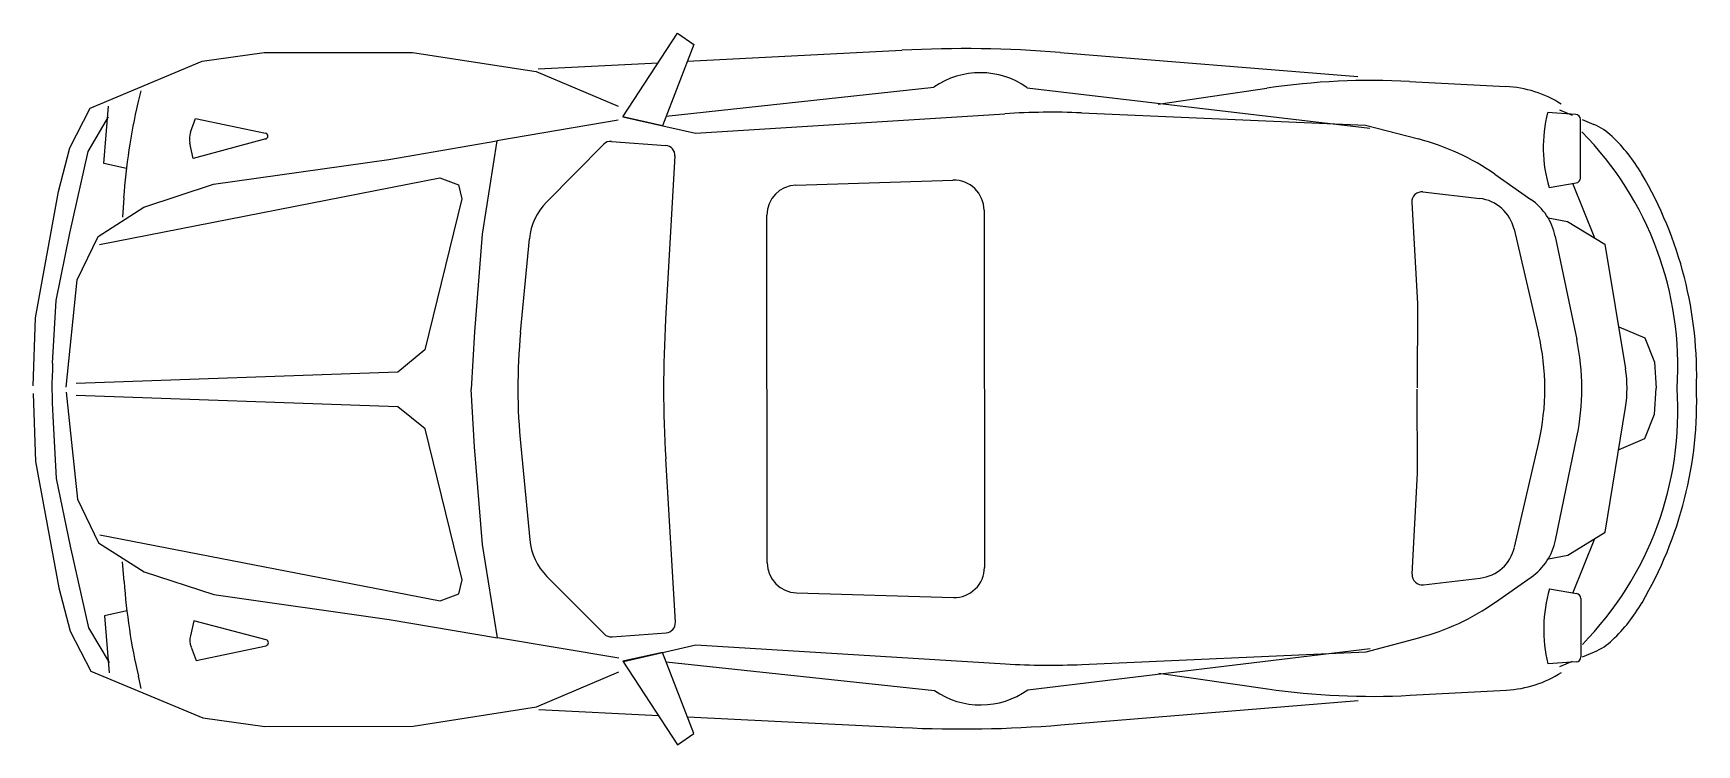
# Model space of a CAD drawing. Extents: x 8658 to 12874, y 20060 to 21865.
import ezdxf

# ---------------------------------------------------------------- set-up
doc = ezdxf.new("R2010")
doc.units = 0
doc.header["$LTSCALE"] = 100
doc.header["$MEASUREMENT"] = 0
doc.layers.add('LX-CAR', color=6, linetype='CONTINUOUS')

msp = doc.modelspace()

# ---------------------------------------------------------------- linework, layer by layer
at = {"layer": 'LX-CAR'}
for p, q in [((10152.2, 21653.1), (10290.3, 21865.2)), ((10290.3, 21865.2), (10331.7, 21836.8)), ((10331.7, 21836.8), (10252.3, 21630.4)), ((10315.3, 21794.2), (10859, 21822.2)), ((11260.3, 21816.3), (12014.3, 21755.6)), ((9936.9, 21774.7), (10241.6, 21790.4)), ((8929.8, 21719.3), (8922.7, 21688.7)), ((10261.5, 21654.5), (10940, 21728.3)), ((11176.8, 21727.1), (12045, 21624.1)), ((11508.9, 21685.5), (11784.2, 21726)), ((12146, 21742.9), (12390.2, 21730.1)), ((8836.8, 21534.8), (8848.5, 21679.9)), ((12525.4, 21670.6), (12557.6, 21657)), ((8796.6, 21565.3), (8848.5, 21653.5)), ((9056.3, 21614.6), (9068.8, 21649)), ((9068.8, 21649), (9246.2, 21611.7)), ((10140.4, 21644.5), (9832.8, 21592.4)), ((10252.3, 21630.4), (10152.2, 21653.1)), ((10152.2, 21653.1), (10335.8, 21611.4)), ((10335.8, 21611.4), (11120.2, 21661.1)), ((11314, 21663.1), (12034.3, 21632.3)), ((12034.3, 21632.3), (12168.3, 21597)), ((12566.8, 21659.1), (12495.3, 21663.7)), ((12578.7, 21497.9), (12578.7, 21646.4)), ((12582.9, 21646.4), (12612.9, 21633.8)), ((9246.6, 21596.9), (9063, 21547.8)), ((10123.2, 21590.8), (10260.5, 21580.6)), ((8750.1, 21358.4), (8796.6, 21565.3)), ((9063, 21547.8), (9054.4, 21586.2)), ((9958.4, 21436.9), (10103.3, 21583.4)), ((10283.9, 21553.8), (10260.2, 21139.5)), ((8893.6, 21522.2), (8836.8, 21534.8)), ((12362.2, 21507.3), (12453.2, 21443.6)), ((10590.7, 21479.8), (10988.5, 21492.5)), ((12179.8, 21462.6), (12323.6, 21445.9)), ((12499.3, 21473.7), (12568.1, 21485.4)), ((12558.6, 21485), (12614.7, 21346)), ((8886.7, 21447.9), (8883.3, 21398.2)), ((12151.5, 21436), (12165.5, 21179.4)), ((10517.8, 20521.6), (10516.9, 21403.7)), ((11067.2, 21416.2), (11068.1, 20510.2)), ((12497, 21397.1), (12545.9, 21387.8)), ((12545.9, 21387.8), (12640.8, 21330.2)), ((8715.3, 21186.9), (8750.1, 21358.4)), ((9892.6, 21106.4), (9915, 21344)), ((12410.9, 21368.1), (12472.8, 21102.4)), ((12515.2, 21349.8), (12569.6, 21088.4)), ((12640.8, 21330.2), (12693, 21014.2)), ((8706.7, 21028.3), (8715.3, 21186.9)), ((12165.5, 21179.4), (12165.2, 20965.9)), ((12676.6, 21120.6), (12742.3, 21092.7)), ((12742.3, 21092.7), (12766.7, 21030.6)), ((12766.7, 21030.6), (12770.7, 20965.1)), ((12165.9, 20749.1), (12165.2, 20962.6)), ((12766.9, 20899.1), (12770.7, 20964.6)), ((8657.6, 20950.9), (8663.3, 20779)), ((12641.5, 20599.3), (12693.1, 20915.4)), ((8706.9, 20893.8), (8715.8, 20735.2)), ((12742.5, 20836.9), (12766.9, 20899.1)), ((12515.9, 20579.4), (12569.9, 20840.9)), ((12677, 20808.9), (12742.5, 20836.9)), ((9892.9, 20817.7), (9915.7, 20580.1)), ((10285.1, 20371.1), (10260.6, 20785.3)), ((12411.6, 20561), (12473.1, 20826.8)), ((8663.3, 20779), (8722.2, 20458)), ((12152.5, 20492.5), (12165.9, 20749.1)), ((8715.8, 20735.2), (8750.9, 20563.7)), ((12546.8, 20541.5), (12641.5, 20599.3)), ((12559.6, 20444.3), (12615.5, 20583.4)), ((8750.9, 20563.7), (8797.8, 20356.9)), ((12497.8, 20532.1), (12546.8, 20541.5)), ((8887.6, 20474.5), (8884.1, 20524.2)), ((8722.2, 20458), (8751.3, 20347.9)), ((9959.3, 20487.3), (10104.5, 20341.1)), ((12180.8, 20466), (12324.6, 20482.9)), ((12363.2, 20421.7), (12454.2, 20485.5)), ((12500.4, 20455.5), (12569.2, 20444)), ((10591.7, 20445.6), (10989.6, 20433.8)), ((12579.8, 20431.5), (12580.1, 20283)), ((8894.7, 20400.2), (8837.9, 20387.5)), ((8837.9, 20387.5), (8849.9, 20242.4)), ((9064.1, 20374.9), (9055.7, 20336.6)), ((9247.8, 20326.2), (9064.1, 20374.9)), ((8751.3, 20347.9), (8803.4, 20246.8)), ((8797.8, 20356.9), (8849.9, 20268.8)), ((10141.8, 20280), (9834.1, 20331.5)), ((10124.5, 20333.7), (10261.7, 20344.2)), ((12035.6, 20296), (12169.5, 20331.5)), ((9057.6, 20308.1), (9070.2, 20273.7)), ((9070.2, 20273.7), (9247.5, 20311.4)), ((10252.6, 20294.1), (10152.2, 20272.2)), ((10153.5, 20271.5), (10337.1, 20313.5)), ((10331.7, 20088.5), (10252.6, 20294.1)), ((10337.1, 20313.5), (11121.6, 20265.4)), ((11178.3, 20199.5), (12046.3, 20304.2)), ((11315.4, 20263.8), (12035.6, 20296)), ((12584.3, 20283), (12614.2, 20295.6)), ((8803.4, 20246.8), (9087.6, 20128.3)), ((9933.4, 20156.1), (10141.8, 20244.7)), ((10152.2, 20272.2), (10290.3, 20060.1)), ((10261.7, 20270.5), (10941.5, 20197.9)), ((11510.3, 20241.8), (11785.7, 20201.8)), ((12568.2, 20270.3), (12496.7, 20265.5)), ((12526.7, 20258.7), (12559, 20272.3)), ((8931.3, 20203.1), (8924.1, 20233.7)), ((12147.6, 20185.6), (12391.7, 20198.9)), ((9620.7, 20107.1), (9933.4, 20156.1)), ((11262, 20110.4), (12015.8, 20172.6)), ((9087.6, 20128.3), (9244.3, 20106.6)), ((9938.5, 20149.4), (10241.9, 20134.4)), ((10315.4, 20130.8), (10860.7, 20103.8)), ((9244.3, 20106.6), (9620.7, 20107.1)), ((10290.3, 20060.1), (10331.7, 20088.5))]:
    msp.add_line(p, q, dxfattribs=at)
for points in [[(8657.6, 20971.1), (8662.9, 21143), (8721.2, 21464.1), (8750.1, 21574.2), (8802, 21675.4), (9086, 21794.5), (9242.7, 21816.5), (9619, 21816.5), (9931.8, 21768.1), (10140.4, 21679.9)], [(8740.9, 20967.1), (8768.9, 21239.2), (8822.1, 21349.8), (8937.6, 21424), (9114.1, 21481.9), (9558.8, 21545.2), (9832.8, 21592.4), (9795.1, 21355.8), (9775.9, 21107.6), (9767.4, 20961.9)], [(8825.7, 21329.3), (9687.8, 21498.7), (9735.4, 21480.8), (9743.7, 21445.5), (9650.4, 21062.2), (9581.8, 21005.7), (8766, 20976.3)], [(8740.9, 20955), (8769.4, 20682.9), (8822.9, 20572.4), (8938.5, 20498.5), (9115.1, 20440.9), (9560, 20378.2), (9834.1, 20331.5), (9795.9, 20568.1), (9776.2, 20816.2), (9767.4, 20961.9)], [(8826.5, 20593), (9688.8, 20425), (9736.4, 20443), (9744.7, 20478.2), (9650.6, 20861.4), (9581.9, 20917.7), (8766, 20945.8)]]:
    msp.add_lwpolyline(points, dxfattribs=at)
for centre, radius, start, end in [((11015.6, 18778.2), 3048, 85.3952, 92.9452), ((11057.6, 21558.9), 206.2, 54.6492, 124.7769), ((12050.3, 19916.6), 1828.8, 86.9998, 98.3676), ((12376.2, 21446.1), 284.4, 57.3299, 87.1824), ((10407.1, 21343.7), 1524, 166.9166, 176.0811), ((11235.8, 19836), 1828.8, 87.5491, 93.6237), ((12848.6, 21576.2), 364, 166.0961, 196.3535), ((12566, 21646.4), 12.7, 0, 86.3304), ((12553.8, 21493.3), 152.4, 46.3836, 67.2014), ((9104, 21597.2), 50.8, 159.9787, 192.5384), ((9244.6, 21604.2), 7.62, 284.96, 78.1125), ((10121.3, 21565.5), 25.4, 85.7151, 135.3046), ((12013.1, 21007.5), 609.6, 55.07, 75.2551), ((11978.4, 21020.6), 847.4, 356.2451, 44.5195), ((12358.5, 21288.3), 435.5, 30.4577, 46.3836), ((10258.6, 21555.2), 25.4, 356.7256, 85.7151), ((11861.7, 20996.2), 1011.8, 358.0694, 30.4577), ((10593.1, 21403.7), 76.2, 91.8201, 179.9989), ((10991, 21416.3), 76.2, 359.9245, 91.8201), ((12176.9, 21437.4), 25.4, 83.376, 183.115), ((12566, 21497.9), 12.7, 279.6077, 360), ((10066.7, 21329.7), 152.4, 135.3046, 174.6214), ((12311.9, 21345), 101.6, 13.1226, 83.376), ((12366, 21318.7), 152.4, 11.7694, 55.07), ((13303.2, 20965.4), 3048, 176.7256, 183.3874), ((11409.9, 20963.5), 1524, 174.6214, 185.4916), ((11879.1, 20964), 609.6, 346.9903, 13.1226), ((11972.8, 20964.1), 609.6, 348.3436, 11.7694), ((9924.1, 20962.2), 1219.2, 176.8942, 183.2188), ((12392.3, 20964.5), 304.8, 350.7246, 9.3883), ((11978.5, 20907.6), 847.4, 315.5935, 3.8679), ((11861.8, 20931.7), 1011.8, 329.6553, 2.0435), ((10067.4, 20594.7), 152.4, 185.4916, 224.8083), ((12366.7, 20610.2), 152.4, 305.0429, 348.3436), ((12312.7, 20583.8), 101.6, 276.737, 346.9903), ((10594, 20521.8), 76.2, 180.1141, 268.2929), ((10991.9, 20509.9), 76.2, 268.2929, 0.1885), ((12177.8, 20491.2), 25.4, 176.9979, 276.737), ((10407.9, 20581.6), 1524, 184.0319, 193.1964), ((12849.8, 20353.7), 364, 163.7595, 194.0169), ((12013.2, 20920.8), 609.6, 284.8579, 305.0429), ((12567.1, 20431.4), 12.7, 0.113, 80.5053), ((12359.1, 20640.6), 435.5, 313.7293, 329.6553), ((10259.7, 20369.6), 25.4, 274.3979, 3.3874), ((9105.3, 20325.6), 50.8, 167.5746, 200.1342), ((9245.9, 20318.9), 7.62, 282.0005, 75.153), ((10122.5, 20359), 25.4, 224.8083, 274.3979), ((12554.9, 20436), 152.4, 292.9116, 313.7293), ((12567.4, 20282.9), 12.7, 273.7825, 0.113), ((11233.6, 22090.7), 1828.8, 266.4893, 272.5638), ((12377.2, 20482.9), 284.4, 272.9306, 302.783), ((11058.7, 20367.4), 206.2, 235.336, 305.4638), ((12048.2, 22011.7), 1828.8, 261.7454, 273.1132), ((11011.3, 23148.1), 3048, 267.1678, 274.7177)]:
    msp.add_arc(centre, radius, start, end, dxfattribs=at)

doc.saveas('drawing.dxf')
